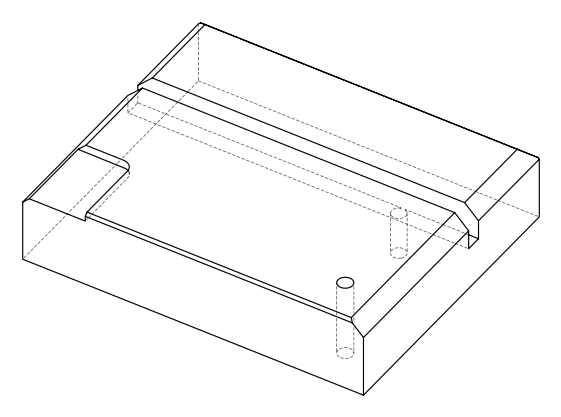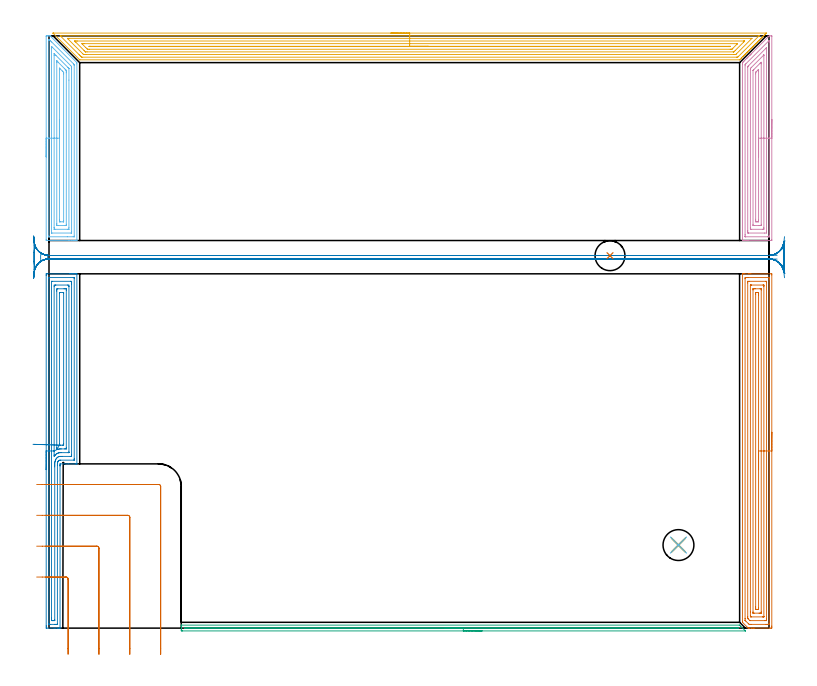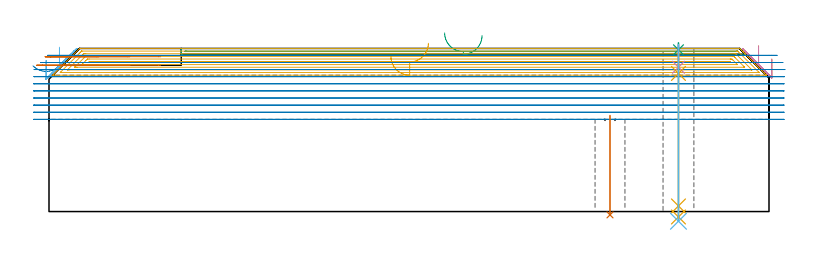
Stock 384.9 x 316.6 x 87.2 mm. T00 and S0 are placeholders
(PLAN: 13 operations, 7 tool changes, 69.6 min)
(1 AREA_MILL | FG_CHAMFER_SURFACE | UGT0205_001 | 9.34 min | 24247 mm3)
(2 AREA_MILL_1 | FG_CHAMFER_SURFACE_1 | UGT0205_001 | 7.31 min | 26465 mm3)
(3 AREA_MILL_2 | FG_CHAMFER_SURFACE_2 | UGT0205_001 | 4.94 min | 1452 mm3)
(4 AREA_MILL_3 | FG_CHAMFER_SURFACE_3 | UGT0205_001 | 5.22 min | 14303 mm3)
(5 AREA_MILL_4 | FG_CHAMFER_SURFACE_4 | UGT0205_001 | 17.8 min | 38220 mm3)
(6 AREA_MILL_5 | FG_CHAMFER_SURFACE_5 | UGT0205_001 | 5.28 min | 14436 mm3)
(7 MILL_CORNER_NOTCH_RECTANGULAR | CORNER_NOTCH_RECTANGULAR | UGT0201_105 | Follow Part, ap 5.5, ae 75% | 1.85 min | 46162 mm3)
(8 MILL_RECTANGULAR_SLOT | SLOT_RECTANGULAR | NXT0201_012 | Follow Part, ap 4, ae 75% | 16.76 min | 256055 mm3)
(9 SPOT_DRILL | STEP1HOLE | NXT0321_9005460120000 | 0.03 min | 31 mm3)
(10 DRILL_BLIND_HOLE_INTO_CENTER | STEP1HOLE | NXT0301_038 | 0.05 min | 293 mm3)
(11 GUN_DRILL_THROUGH_HOLE | STEP1HOLE | UGT0307_002 | 0.44 min | 2192 mm3)
(12 SPADE_DRILL_TO_ENLARGE_THROUGH_HOLE | STEP1HOLE | UGT0306_007 | 0.38 min | 16096 mm3)
(13 INDEXABLE_INSERT_DRILL_THROUGH_HOLE_FROM_SOLID | STEP1HOLE_1 | NXT0302_003 | 0.22 min | 9895 mm3)
(TOOL UGT0205_001 | Chamfer Mill 20 x 3 x 45 deg. | D20 FL50 Z2)
(TOOL UGT0201_105 | End Mill 22 mm | D22 FL25 Z2)
(TOOL NXT0201_012 | ENDMILL 16mm [2P460-1600-NA 1630] | D16 FL38 Z6)
(TOOL NXT0321_9005460120000 | NC Spot Drill, 142deg, 12mm, Carbide, Uncoated | D12 PA142 FL30 Z2)
(TOOL NXT0301_038 | Carbide Drill 6.7mm [860.1-0670-034A1-MM 2214] | D6.7 PA140 FL53 Z2)
(TOOL UGT0307_002 | Gun Drill 6 mm | D6 PA130 FL24 Z1)
(TOOL UGT0306_007 | Spade Drill 16.5mm | D16.5 PA132 FL10 Z2)
(TOOL NXT0302_003 | Index. Insert Drill 16mm [880-D1600L20-05] | D16 PA176 FL80 Z2)
(OP 1 AREA_MILL)
G17 G21 G94 G90
T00 M6
G54
G17 G0 G90 X386.4 Y104.7 S1061 M3
G43 Z97.2 H0
Z81.5
G94 G1 Y104.662 Z80.628 F250.
Y104.548 Z79.763
Y104.359 Z78.912
Y104.097 Z78.08
Y103.763 Z77.274
Y103.36 Z76.5
Y102.892 Z75.764
Y102.36 Z75.072
Y101.771 Z74.429
Y101.128 Z73.84
Y100.436 Z73.308
Y99.7 Z72.84
Y98.926 Z72.437
Y98.12 Z72.103
Y97.288 Z71.841
Y96.436 Z71.652
Y95.572 Z71.538
Y94.7 Z71.5
Y1.091
X386.399 Y0.599 Z71.501
X386.396 Y0.203 Z71.502
X386.392 Y0.01 Z71.505
X386.007 Y0.005 Z71.89
X385.418 Y0. Z72.479
X377.234 Z80.66
X376.657 Z81.24
X376.357 Z81.54
X375.779 Z82.117
X375.48 Z82.416
X374.602 Z83.297
X374.324 Z83.575
X373.794 Y0.01 Z84.104
X373.725 Y0.076 Z84.174
X373.647 Y0.153 Z84.251
X370.834 Y2.966 Z87.064
X370.704 Y3.105 Z87.189
X370.7 Y3.274 Z87.2
Y189.248
X370.702 Y189.39 Z87.188
X370.832 Y189.397 Z87.06
X370.969 Y189.4 Z86.93
X371.37 Z86.529
X371.97 Z85.924
X374.025 Z83.872
X374.602 Z83.292
X375.191 Z82.704
X386.007 Z71.89
X386.299 Y189.397 Z71.598
X386.392 Y189.39 Z71.505
X386.399 Y189.295 Z71.499
X386.4 Y188.801 Z71.5
Y94.7
X384.986 Z72.914
X384.985 Y2.53 Z72.915
X384.984 Y2.382 Z72.916
X384.979 Y2.019 Z72.921
X384.623 Y2.006 Z73.277
X384.252 Y2.002 Z73.648
X383.751 Y2. Z74.149
X383.375 Z74.525
X375.48 Y2.001 Z82.42
X374.976 Y2.002 Z82.924
X374.602 Y2.01 Z83.298
X374.24 Y2.022 Z83.66
X373.869 Y2.382 Z84.031
X372.469 Y3.781 Z85.431
X372.277 Y3.974 Z85.623
X372.182 Y4.073 Z85.718
X372.137 Y4.125 Z85.763
X372.121 Y4.147 Z85.779
X372.12 Y4.166 Z85.78
X372.115 Y4.912 Z85.785
X372.114 Y5.058 Z85.786
X372.115 Y186.87 Z85.785
X372.116 Y187.018 Z85.784
X372.121 Y187.381 Z85.779
X372.477 Y187.394 Z85.423
X372.848 Y187.398 Z85.052
X373.349 Y187.4 Z84.551
X373.725 Z84.175
X384.754 Z73.146
X384.919 Y187.397 Z72.981
X384.945 Y187.395 Z72.955
X384.97 Y187.391 Z72.93
X384.979 Y187.361 Z72.921
X384.983 Y187.166 Z72.917
X384.985 Y187.018 Z72.915
X384.986 Y186.272 Z72.914
Y94.7
X383.572 Z74.328
X383.571 Y4.859 Z74.329
X383.569 Y4.166 Z74.331
X383.567 Y4.067 Z74.333
X383.565 Y4.021 Z74.335
X383.558 Y4.009 Z74.342
X383.535 Y4.004 Z74.365
X383.375 Y4.002 Z74.525
X382.661 Y4. Z75.239
X374.765 Y4.001 Z83.135
X374.725 Y4.006 Z83.175
X374.707 Y4.01 Z83.193
X374.673 Y4.037 Z83.227
X374.602 Y4.1 Z83.298
X374.533 Y4.166 Z83.367
X373.725 Y4.975 Z84.175
X373.643 Y5.058 Z84.257
X373.558 Y5.153 Z84.342
X373.535 Y5.188 Z84.365
X373.533 Y5.209 Z84.367
X373.53 Y5.256 Z84.37
X373.529 Y5.95 Z84.371
X373.528 Y6.15 Z84.372
X373.529 Y184.541 Z84.371
X373.531 Y185.234 Z84.369
X373.533 Y185.333 Z84.367
X373.535 Y185.379 Z84.365
X373.542 Y185.391 Z84.358
X373.566 Y185.396 Z84.334
X373.725 Y185.398 Z84.175
X374.439 Y185.4 Z83.461
X383.212 Y185.399 Z74.688
X383.375 Y185.395 Z74.525
X383.538 Y185.39 Z74.362
X383.565 Y185.381 Z74.335
X383.568 Y185.353 Z74.332
X383.57 Y185.3 Z74.33
X383.571 Y185.234 Z74.329
X383.572 Y185.034 Z74.328
Y94.7
X382.157 Z75.743
Y6.297
X382.156 Y6.115 Z75.744
X382.153 Y6.049 Z75.747
X382.151 Y6.018 Z75.749
X382.137 Y6.01 Z75.763
X382.035 Y6.006 Z75.865
X381.621 Y6. Z76.279
X381.572 Z76.328
X375.43 Z82.47
X375.248 Y6.006 Z82.652
X375.159 Y6.01 Z82.741
X375.096 Y6.064 Z82.804
X375.001 Y6.159 Z82.899
X374.95 Y6.222 Z82.95
X374.947 Y6.31 Z82.953
X374.944 Y6.495 Z82.956
X374.943 Y8.626 Z82.957
Y183.103
X374.944 Y183.285 Z82.956
X374.947 Y183.351 Z82.953
X374.949 Y183.382 Z82.951
X374.963 Y183.39 Z82.937
X375.065 Y183.394 Z82.835
X375.48 Y183.4 Z82.42
X375.529 Z82.371
X381.67 Z76.23
X382.035 Y183.394 Z75.865
X382.125 Y183.39 Z75.775
X382.151 Y183.378 Z75.749
X382.153 Y183.35 Z75.747
X382.155 Y183.276 Z75.745
X382.157 Y182.904 Z75.743
Y182.558
Y94.7
X380.743 Z77.157
Y8.626
X380.741 Y8.18 Z77.159
X380.739 Y8.069 Z77.161
X380.737 Y8.022 Z77.163
X380.686 Y8.01 Z77.214
X380.478 Y8.004 Z77.422
X379.866 Y8.001 Z78.034
X379.604 Y8. Z78.296
X376.972 Y8.001 Z80.928
X376.498 Y8.007 Z81.402
X376.395 Y8.01 Z81.505
X376.364 Y8.021 Z81.536
X376.362 Y8.069 Z81.538
X376.359 Y8.18 Z81.541
X376.357 Y8.626 Z81.543
Y180.774
X376.359 Y181.22 Z81.541
X376.362 Y181.331 Z81.538
X376.364 Y181.378 Z81.536
X376.414 Y181.39 Z81.486
X376.622 Y181.396 Z81.278
X377.234 Y181.399 Z80.666
X377.496 Y181.4 Z80.404
X380.128 Y181.399 Z77.772
X380.602 Y181.393 Z77.298
X380.705 Y181.39 Z77.195
X380.737 Y181.379 Z77.163
X380.739 Y181.331 Z77.161
X380.741 Y181.22 Z77.159
X380.743 Y180.774 Z77.157
Y94.7
X379.329 Z78.571
Y10.956
X379.327 Y10.41 Z78.573
X379.324 Y10.069 Z78.576
X379.322 Y10.023 Z78.578
X379.29 Y10.01 Z78.61
X379.19 Y10.006 Z78.71
X378.989 Y10.003 Z78.911
X378.514 Y10. Z79.386
X378.111 Z79.789
X377.977 Y10.001 Z79.923
X377.869 Y10.003 Z80.031
X377.798 Y10.007 Z80.102
X377.782 Y10.01 Z80.118
X377.778 Y10.021 Z80.122
X377.776 Y10.064 Z80.124
X377.772 Y10.41 Z80.128
X377.771 Y10.756 Z80.129
Y11.302
Y178.444
X377.773 Y178.99 Z80.127
X377.776 Y179.331 Z80.124
X377.778 Y179.378 Z80.122
X377.81 Y179.39 Z80.09
X377.91 Y179.394 Z79.99
X378.111 Y179.397 Z79.789
X378.586 Y179.4 Z79.314
X378.989 Z78.911
X379.123 Y179.399 Z78.777
X379.231 Y179.397 Z78.669
X379.302 Y179.393 Z78.598
X379.318 Y179.39 Z78.582
X379.322 Y179.379 Z78.578
X379.324 Y179.336 Z78.576
X379.328 Y178.99 Z78.572
X379.329 Y178.644 Z78.571
Y178.098
Y94.7
Y93.828 Z78.609
Y92.964 Z78.723
Y92.112 Z78.912
Y91.28 Z79.174
Y90.474 Z79.508
Y89.7 Z79.911
Y88.964 Z80.38
Y88.272 Z80.911
Y87.629 Z81.5
Y87.04 Z82.143
Y86.508 Z82.835
Y86.04 Z83.571
Y85.637 Z84.345
Y85.303 Z85.151
Y85.041 Z85.983
Y84.852 Z86.835
Y84.738 Z87.7
Y84.7 Z88.571
G0 Z97.2
M5
M2
(OP 2 AREA_MILL_1)
G17 G21 G94 G90
T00 M6
G54
G17 G0 G90 X-1.5 Y84.7 S1061 M3
G43 Z97.2 H0
Z80.8
G94 G1 Y84.738 Z79.928 F250.
Y84.852 Z79.063
Y85.041 Z78.212
Y85.303 Z77.38
Y85.637 Z76.574
Y86.04 Z75.8
Y86.508 Z75.064
Y87.04 Z74.372
Y87.629 Z73.729
Y88.272 Z73.14
Y88.964 Z72.608
Y89.7 Z72.14
Y90.474 Z71.737
Y91.28 Z71.403
Y92.112 Z71.141
Y92.963 Z70.952
Y93.828 Z70.838
Y94.7 Z70.8
Y188.52
X-1.498 Y188.801 Z70.802
X-1.491 Y189.393 Z70.806
X-1.485 Y189.396 Z70.812
X-0.889 Y189.4 Z71.408
X11.012 Z83.306
X11.611 Z83.905
X12.198 Z84.495
X12.503 Z84.8
X13.091 Z85.387
X13.396 Z85.691
X14.007 Z86.306
X14.482 Z86.782
X14.846 Y189.393 Z87.138
X14.897 Y189.39 Z87.188
X14.9 Y189.247 Z87.2
Y88.01
X14.897 Y87.81 Z87.189
X14.824 Y87.804 Z87.116
X14.745 Y87.8 Z87.045
X14.71 Z87.01
X14.289 Z86.583
X10.297 Z82.595
X8.511 Z80.81
X5.901 Z78.199
Y87.74
X5.9 Y87.211 Z78.2
X5.905 Y87.118 Z78.194
X5.911 Y86.968 Z78.187
X5.91 Y86.785
X5.9 Y86.716 Z78.2
Y0.149
X5.905 Y0.01 Z78.195
X5.87 Y0.008 Z78.161
X5.531 Y0. Z77.831
X5.078 Z77.377
X4.468 Z76.763
X3.27 Z75.567
X2.682 Z74.976
X-1.126 Y0.001 Z71.17
X-1.485 Y0.003 Z70.812
X-1.491 Y0.007 Z70.805
X-1.497 Y0.598 Z70.803
X-1.5 Y1.209 Z70.8
Y94.7
X-0.086 Z72.214
X-0.085 Y187.107 Z72.215
X-0.084 Y187.196 Z72.216
X-0.079 Y187.373 Z72.221
X-0.075 Y187.392 Z72.225
X-0.067 Y187.394 Z72.233
X-0.044 Y187.398 Z72.256
X0.004 Y187.399 Z72.304
X13.014 Y187.4 Z85.314
X13.396 Y187.396 Z85.696
X13.45 Y187.394 Z85.75
X13.478 Y187.391 Z85.778
X13.481 Y187.285 Z85.781
X13.485 Y187.107 Z85.785
Y187.018
X13.486 Y186.928 Z85.786
X13.485 Y90.507 Z85.785
X13.484 Y90.329 Z85.784
X13.479 Y89.972 Z85.779
X13.473 Y89.809 Z85.773
X13.39 Y89.8 Z85.69
X6.254 Z78.554
X5.802 Y89.794 Z78.102
X5.463 Y89.692 Z77.763
X5.361 Y89.638 Z77.661
X5.205 Y89.53 Z77.505
X5.095 Y89.432 Z77.395
X4.97 Y89.293 Z77.27
X4.864 Y89.146 Z77.164
X4.728 Y88.902 Z77.028
X4.652 Y88.719 Z76.952
X4.561 Y88.41 Z76.861
X4.524 Y88.219 Z76.824
X4.497 Y88.01 Z76.797
X4.495 Y87.984 Z76.795
X4.485 Y87.11 Z76.785
Y2.382
Y2.365
X4.468 Y2.01 Z76.768
X3.955 Y2.002 Z76.255
X3.575 Y2.001 Z75.875
X3.065 Y2. Z75.365
X0.897 Z73.197
X0.386 Z72.686
X0.004 Y2.004 Z72.304
X-0.051 Y2.006 Z72.249
X-0.078 Y2.009 Z72.222
X-0.081 Y2.114 Z72.219
X-0.085 Y2.293 Z72.215
X-0.086 Y2.382 Z72.214
Y2.472
Y94.7
X1.328 Z73.628
X1.329 Y185.234 Z73.629
X1.33 Y185.349 Z73.63
X1.332 Y185.376 Z73.632
X1.334 Y185.384 Z73.634
X1.347 Y185.39 Z73.647
X1.456 Y185.395 Z73.756
X1.623 Y185.399 Z73.923
X11.445 Z83.745
X11.611 Y185.397 Z83.911
X11.777 Y185.391 Z84.077
X12.065 Y185.377 Z84.365
X12.067 Y185.234 Z84.367
X12.07 Y184.775 Z84.37
X12.071 Y184.342 Z84.371
Y183.881
Y92.47
X12.069 Y92.012 Z84.369
X12.066 Y91.857 Z84.366
X12.064 Y91.81 Z84.364
X12.029 Y91.807 Z84.329
X11.946 Y91.804 Z84.246
X11.611 Y91.801 Z83.911
X11.388 Y91.8 Z83.688
X7.146 Z79.446
X6.475 Y91.799 Z78.775
X6.254 Y91.798 Z78.554
X6.037 Y91.794 Z78.337
X5.702 Y91.78 Z78.002
X5.361 Y91.702 Z77.661
X5.263 Y91.675 Z77.563
X4.99 Y91.578 Z77.29
X4.664 Y91.382 Z76.964
X4.468 Y91.238 Z76.768
X4.187 Y90.967 Z76.487
X3.954 Y90.686 Z76.254
X3.799 Y90.462 Z76.099
X3.575 Y90.06 Z75.875
X3.492 Y89.877 Z75.792
X3.458 Y89.794 Z75.758
X3.34 Y89.465 Z75.64
X3.265 Y89.212 Z75.565
X3.19 Y88.902 Z75.49
X3.12 Y88.465 Z75.42
X3.085 Y88.01 Z75.385
X3.079 Y87.614 Z75.379
X3.074 Y87.118 Z75.374
X3.072 Y86.729 Z75.372
Y86.226
X3.071 Y4.67 Z75.371
X3.069 Y4.166 Z75.369
X3.067 Y4.069 Z75.367
X3.065 Y4.024 Z75.365
X3.058 Y4.01 Z75.358
X3.015 Y4.007 Z75.315
X2.847 Y4.001 Z75.147
X2.682 Y4. Z74.982
X1.955 Y4.001 Z74.255
X1.789 Y4.003 Z74.089
X1.623 Y4.009 Z73.923
X1.335 Y4.022 Z73.635
X1.333 Y4.166 Z73.633
X1.33 Y4.625 Z73.63
X1.329 Y5.058 Z73.629
X1.328 Y5.519 Z73.628
Y94.7
X2.743 Z75.043
Y182.558
X2.75 Y183.382 Z75.05
X3.575 Y183.399 Z75.875
X3.625 Y183.4 Z75.925
X9.875 Y183.399 Z82.175
X10.65 Y183.381 Z82.95
X10.657 Y182.619 Z82.957
Y182.558
Y94.254
X10.655 Y93.838 Z82.955
X10.653 Y93.814 Z82.953
X10.651 Y93.81 Z82.951
X10.632 Y93.807 Z82.932
X10.552 Y93.802 Z82.852
X10.431 Y93.8 Z82.731
X10.279 Z82.579
X6.709 Y93.799 Z79.009
X6.254 Y93.795 Z78.554
X5.828 Y93.787 Z78.128
X5.596 Y93.774 Z77.896
X5.361 Y93.728 Z77.661
X5.065 Y93.658 Z77.365
X4.806 Y93.573 Z77.106
X4.468 Y93.436 Z76.768
X4.417 Y93.413 Z76.717
X4.328 Y93.362 Z76.628
X3.878 Y93.059 Z76.178
X3.575 Y92.797 Z75.875
X3.408 Y92.637 Z75.708
X3.25 Y92.47 Z75.55
X3.155 Y92.356 Z75.455
X2.996 Y92.157 Z75.296
X2.75 Y91.834 Z75.05
X2.743 Y92.409 Z75.043
Y92.47
Y94.7
X4.163 Y95.414 Z76.463
X4.161 Y95.429 Z76.461
X4.159 Y95.455 Z76.459
X4.157 Y96.038 Z76.457
Y96.349
Y180.192
X4.158 Y180.774 Z76.458
X4.16 Y181.082 Z76.46
X4.164 Y181.385 Z76.464
X4.468 Y181.393 Z76.768
X4.736 Y181.398 Z77.036
X8.039 Y181.4 Z80.339
X8.306 Z80.606
X8.932 Y181.396 Z81.232
X9.206 Y181.392 Z81.506
X9.236 Y181.38 Z81.536
X9.238 Y181.36 Z81.538
X9.242 Y180.774 Z81.542
X9.243 Y180.463 Z81.543
Y96.619
X9.24 Y96.038 Z81.54
X9.238 Y95.883 Z81.538
X9.236 Y95.814 Z81.536
X9.164 Y95.806 Z81.464
X8.932 Y95.803 Z81.232
X8.277 Y95.8 Z80.577
X6.493 Y95.798 Z78.793
X6.254 Y95.794 Z78.554
X5.622 Y95.777 Z77.922
X5.361 Y95.747 Z77.661
X4.867 Y95.639 Z77.167
X4.468 Y95.515 Z76.768
X4.192 Y95.421 Z76.492
X4.163 Y95.414 Z76.463
X5.578 Y97.822 Z77.878
X5.573 Y98.502 Z77.873
X5.572 Y98.714 Z77.872
X5.571 Y178.99 Z77.871
X5.574 Y179.331 Z77.874
X5.575 Y179.372 Z77.875
X5.577 Y179.386 Z77.877
X5.598 Y179.39 Z77.898
X5.706 Y179.396 Z78.006
X5.844 Y179.399 Z78.144
X7.629 Z79.929
X7.782 Y179.396 Z80.082
X7.814 Y179.392 Z80.114
X7.822 Y179.389 Z80.122
X7.825 Y179.378 Z80.125
X7.827 Y179.344 Z80.127
X7.829 Y179.2 Z80.129
Y178.99
X7.828 Y98.714 Z80.128
X7.825 Y98.036 Z80.125
X7.822 Y97.822 Z80.122
X7.168 Y97.8 Z79.468
X7.146 Z79.446
X6.275 Z78.575
X6.254 Y97.801 Z78.554
X5.578 Y97.822 Z77.878
X4.935 Y97.842 Z77.289
X4.243 Y97.863 Z76.758
X3.508 Y97.886 Z76.289
X2.734 Y97.91 Z75.887
X1.928 Y97.935 Z75.553
X1.097 Y97.961 Z75.291
X0.245 Y97.988 Z75.102
X-0.619 Y98.015 Z74.989
X-1.49 Y98.042 Z74.951
X-2.361 Y98.069 Z74.989
X-3.226 Y98.096 Z75.103
X-4.077 Y98.122 Z75.292
X-4.909 Y98.148 Z75.555
X-5.714 Y98.173 Z75.889
X-6.487 Y98.197 Z76.292
X-7.223 Y98.22 Z76.761
X-7.914 Y98.242 Z77.292
X-8.557 Y98.262 Z77.882
G0 Z97.2
M5
M2
(OP 3 AREA_MILL_2)
G17 G21 G94 G90
T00 M6
G54
G17 G0 G90 X231.5 Y-1.5 S1061 M3
G43 Z97.2 H0
Z94.1
G94 G1 X231.462 Z93.228 F250.
X231.348 Z92.364
X231.159 Z91.512
X230.897 Z90.68
X230.563 Z89.874
X230.16 Z89.1
X229.692 Z88.364
X229.16 Z87.672
X228.571 Z87.029
X227.928 Z86.44
X227.236 Z85.908
X226.5 Z85.44
X225.726 Z85.037
X224.92 Z84.703
X224.088 Z84.441
X223.236 Z84.252
X222.372 Z84.138
X221.5 Z84.1
X71.326
X71.07 Y-1.498
X70.71 Y-1.493 Z84.101
X70.7 Y-1.251 Z84.344
Y-0.73 Z84.867
Y-0.384 Z85.212
Y0.137 Z85.733
Y0.484 Z86.078
Y1.177 Z86.776
Y1.401 Z87.
X70.701 Y1.501 Z87.092
X70.703 Y1.555 Z87.146
X70.71 Y1.597 Z87.188
X70.879 Y1.6 Z87.2
X368.993
X369.195 Y1.596 Z87.189
X369.274 Y1.527 Z87.124
X369.771 Y1.029 Z86.629
X372.196 Y-1.395 Z84.203
X372.282 Y-1.492 Z84.104
X372.248 Y-1.497 Z84.102
X372.169 Y-1.5 Z84.1
X221.5
Y-0.086 Z85.514
X73.113 Y-0.085 Z85.515
X72.805 Y-0.084 Z85.516
X72.741 Y-0.081 Z85.519
X72.715 Y-0.079 Z85.521
X72.71 Y-0.068 Z85.532
X72.708 Y0.01 Z85.61
X72.726 Y0.179 Z85.779
X72.906 Y0.182 Z85.782
X73.113 Y0.184 Z85.784
X73.421 Y0.185 Z85.785
X73.7 Y0.186 Z85.786
X367.512 Y0.185 Z85.785
X367.792 Y0.184 Z85.784
X368.099 Y0.18 Z85.78
X368.141 Y0.179 Z85.779
X368.194 Y0.145 Z85.745
X368.294 Y0.046 Z85.646
X368.388 Y-0.05 Z85.55
X368.41 Y-0.079 Z85.521
X368.378 Y-0.081 Z85.519
X368.099 Y-0.084 Z85.516
X367.791 Y-0.085 Z85.515
X367.485 Y-0.086 Z85.514
X221.5
X220.628 Z85.552
X219.764 Z85.666
X218.912 Z85.855
X218.08 Z86.117
X217.274 Z86.451
X216.5 Z86.854
X215.764 Z87.323
X215.072 Z87.854
X214.429 Z88.443
X213.84 Z89.086
X213.308 Z89.778
X212.84 Z90.514
X212.437 Z91.288
X212.103 Z92.094
X211.841 Z92.926
X211.652 Z93.778
X211.538 Z94.643
X211.5 Z95.514
G0 Z97.2
M5
M2
(OP 4 AREA_MILL_3)
G17 G21 G94 G90
T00 M6
G54
G17 G0 G90 X386.4 Y271.9 S1061 M3
G43 Z97.2 H0
Z81.5
G94 G1 Y271.862 Z80.628 F250.
Y271.748 Z79.763
Y271.559 Z78.912
Y271.297 Z78.08
Y270.963 Z77.274
Y270.56 Z76.5
Y270.092 Z75.764
Y269.56 Z75.072
Y268.971 Z74.429
Y268.328 Z73.84
Y267.636 Z73.308
Y266.9 Z72.84
Y266.126 Z72.437
Y265.32 Z72.103
Y264.488 Z71.841
Y263.636 Z71.652
Y262.772 Z71.538
Y261.9 Z71.5
Y207.824
X386.395 Y207.326 Z71.503
X386.392 Y207.21 Z71.506
X386.271 Y207.2 Z71.626
X373.725 Z84.169
X373.196 Z84.701
X372.848 Z85.048
X372.319 Z85.577
X371.97 Z85.924
X371.012 Z86.887
X370.855 Y207.201 Z87.037
X370.795 Y207.203 Z87.096
X370.703 Y207.21 Z87.188
X370.7 Y207.378 Z87.2
Y301.675
Y302.295 Z87.185
X370.863 Y302.464 Z87.035
X370.968 Y302.568 Z86.931
X371.093 Y302.695 Z86.803
X371.442 Y303.042 Z86.458
X371.633 Y303.233 Z86.267
X371.861 Y303.462 Z86.037
X371.97 Y303.572 Z85.926
X372.409 Y304.009 Z85.49
X372.848 Y304.45 Z85.048
X373.054 Y304.654 Z84.846
X373.104 Y304.704 Z84.796
X373.725 Y305.327 Z84.171
X373.935 Y305.535 Z83.965
X374.602 Y306.204 Z83.294
X374.659 Y306.26 Z83.24
X374.841 Y306.442 Z83.058
X374.895 Y306.496 Z83.002
X374.946 Y306.547 Z82.953
X375.139 Y306.739 Z82.76
X375.187 Y306.789 Z82.71
X375.234 Y306.834 Z82.665
X375.437 Y307.037 Z82.462
X376.095 Y307.695 Z81.804
X384.252 Y315.854 Z73.645
X384.741 Y316.341 Z73.159
X384.975 Y316.571 Z72.924
X385.009 Y316.598 Z72.889
X385.214 Y316.6 Z72.685
X386.007 Z71.887
X386.181 Z71.714
X386.354 Y316.599 Z71.542
X386.391 Y316.597 Z71.505
X386.397 Y316.422 Z71.503
X386.4 Y316.222 Z71.5
Y261.9
X384.986 Z72.914
Y209.759
X384.985 Y209.612 Z72.915
X384.98 Y209.239 Z72.92
X384.979 Y209.221 Z72.921
X384.969 Y209.21 Z72.931
X384.899 Y209.206 Z73.001
X384.792 Y209.202 Z73.108
X384.657 Y209.2 Z73.243
X384.252 Z73.648
X372.374 Z85.526
X372.185 Y209.203 Z85.715
X372.152 Y209.205 Z85.748
X372.121 Y209.21 Z85.779
X372.12 Y209.254 Z85.78
X372.116 Y209.464 Z85.784
X372.115 Y209.612 Z85.785
X372.114 Y210.359 Z85.786
X372.115 Y300.634 Z85.785
X372.121 Y301.243 Z85.779
X372.162 Y301.301 Z85.738
X372.249 Y301.391 Z85.651
X372.525 Y301.675 Z85.375
X384.752 Y313.902 Z73.148
X384.885 Y314.034 Z73.015
X384.941 Y314.086 Z72.959
X384.974 Y314.113 Z72.926
X384.979 Y314.115 Z72.921
X384.98 Y314.092 Z72.92
X384.983 Y313.928 Z72.917
X384.986 Y313.441 Z72.914
Y313.294
Y261.9
X383.572 Z74.328
X383.571 Y212.094 Z74.329
X383.566 Y211.4 Z74.334
X383.564 Y211.207 Z74.336
X382.498 Y211.2 Z75.402
X373.92 Y211.201 Z83.98
X373.725 Y211.205 Z84.175
X373.536 Y211.21 Z84.364
X373.532 Y211.4 Z84.368
X373.53 Y211.599 Z84.37
X373.529 Y212.294 Z84.371
Y212.494 Z84.372
Y299.887 Z84.371
Y300.086
X373.532 Y300.153 Z84.368
X373.535 Y300.204 Z84.365
X373.553 Y300.242 Z84.347
X373.725 Y300.422 Z84.175
X373.901 Y300.601 Z83.999
X374.08 Y300.781 Z83.82
X383.198 Y309.899 Z74.702
X383.375 Y310.074 Z74.525
X383.551 Y310.243 Z74.349
X383.565 Y310.253 Z74.335
X383.567 Y310.23 Z74.333
X383.57 Y310.159 Z74.33
X383.571 Y310.053 Z74.329
X383.572 Y309.919 Z74.328
Y261.9
X382.157 Z75.743
Y214.081
X382.156 Y213.536 Z75.744
X382.153 Y213.352 Z75.747
X382.151 Y213.216 Z75.749
X382.053 Y213.21 Z75.847
X381.608 Y213.2 Z76.292
X375.467 Z82.433
X375.049 Y213.208 Z82.851
X374.95 Y213.21 Z82.95
X374.947 Y213.276 Z82.953
X374.945 Y213.345 Z82.955
X374.943 Y213.734 Z82.957
Y214.081
X374.944 Y298.645 Z82.956
X374.946 Y298.993 Z82.954
X374.949 Y299.129 Z82.951
X374.952 Y299.192 Z82.948
X374.994 Y299.236 Z82.906
X375.116 Y299.363 Z82.784
X375.48 Y299.731 Z82.42
X375.557 Y299.808 Z82.343
X381.984 Y306.235 Z75.916
X382.037 Y306.286 Z75.863
X382.127 Y306.37 Z75.773
X382.149 Y306.388 Z75.751
X382.151 Y306.379 Z75.749
X382.155 Y306.33 Z75.745
X382.157 Y306.26 Z75.743
Y261.9
X380.743 Z77.157
Y215.869
X380.738 Y215.422 Z77.162
X380.734 Y215.21 Z77.166
X380.519 Y215.203 Z77.381
X379.866 Y215.2 Z78.034
X379.645 Z78.255
X377.234 Z80.666
X377.013 Y215.201 Z80.887
X376.489 Y215.207 Z81.411
X376.365 Y215.21 Z81.535
X376.362 Y215.422 Z81.538
X376.357 Y215.869 Z81.543
Y298.099
X376.364 Y298.15 Z81.536
X376.407 Y298.199 Z81.493
X376.489 Y298.287 Z81.411
X376.614 Y298.415 Z81.286
X376.77 Y298.572 Z81.13
X380.164 Y301.965 Z77.736
X380.313 Y302.113 Z77.587
X380.726 Y302.515 Z77.174
X380.743 Y301.675 Z77.157
Y261.9
X379.329 Z78.571
Y218.204
X379.326 Y217.656 Z78.574
X379.322 Y217.317 Z78.578
X379.318 Y217.21 Z78.582
X379.213 Y217.207 Z78.687
X378.989 Y217.203 Z78.911
X378.559 Y217.2 Z79.341
X378.111 Y217.202 Z79.789
X377.962 Y217.205 Z79.938
X377.843 Y217.21 Z80.057
X377.778 Y217.22 Z80.122
X377.776 Y217.31 Z80.124
X377.773 Y217.656 Z80.127
X377.772 Y218.003 Z80.128
X377.771 Y218.55 Z80.129
Y296.312
X377.772 Y296.657 Z80.128
X377.775 Y296.932 Z80.125
X377.778 Y297.067 Z80.122
X377.789 Y297.13 Z80.111
X377.857 Y297.206 Z80.043
X377.984 Y297.335 Z79.916
X378.111 Y297.464 Z79.789
X378.989 Y298.34 Z78.911
X379.316 Y298.659 Z78.584
X379.324 Y298.664 Z78.576
X379.326 Y298.659 Z78.574
X379.328 Y298.648 Z78.572
X379.329 Y298.099 Z78.571
Y297.753
Y261.9
Y261.028 Z78.609
Y260.164 Z78.723
Y259.312 Z78.912
Y258.48 Z79.174
Y257.674 Z79.508
Y256.9 Z79.911
Y256.164 Z80.38
Y255.472 Z80.911
Y254.829 Z81.5
Y254.24 Z82.143
Y253.708 Z82.835
Y253.24 Z83.571
Y252.837 Z84.345
Y252.503 Z85.151
Y252.241 Z85.983
Y252.052 Z86.835
Y251.938 Z87.699
Y251.9 Z88.571
G0 Z97.2
M5
M2
(OP 5 AREA_MILL_4)
G17 G21 G94 G90
T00 M6
G54
G17 G0 G90 X182.8 Y318.1 S1061 M3
G43 Z97.2 H0
Z82.9
G94 G1 X182.838 Z82.029 F250.
X182.952 Z81.164
X183.141 Z80.312
X183.403 Z79.48
X183.737 Z78.674
X184.14 Z77.9
X184.608 Z77.164
X185.14 Z76.472
X185.729 Z75.829
X186.372 Z75.24
X187.064 Z74.709
X187.8 Z74.24
X188.574 Z73.837
X189.38 Z73.503
X190.212 Z73.241
X191.063 Z73.052
X191.928 Z72.938
X192.8 Z72.9
X383.236
X383.489 Y318.097 Z72.902
Y318.089 Z72.91
X383.274 Y317.874 Z73.126
X383.192 Y317.791 Z73.208
X382.993 Y317.591 Z73.405
X382.409 Y317.009 Z73.991
X382.299 Y316.899 Z74.1
X382.108 Y316.706 Z74.29
X381.544 Y316.143 Z74.856
X381.407 Y316.006 Z74.992
X381.222 Y315.82 Z75.176
X380.678 Y315.278 Z75.722
X380.337 Y314.935 Z76.061
X379.813 Y314.413 Z76.587
X379.451 Y314.049 Z76.947
X378.947 Y313.547 Z77.453
X378.566 Y313.164 Z77.833
X378.082 Y312.682 Z78.318
X377.68 Y312.278 Z78.718
X377.216 Y311.816 Z79.184
X376.794 Y311.393 Z79.604
X376.647 Y311.247 Z79.752
X376.351 Y310.951 Z80.049
X375.909 Y310.507 Z80.489
X375.442 Y310.042 Z80.958
X375.023 Y309.622 Z81.375
X374.535 Y309.135 Z81.865
X374.138 Y308.736 Z82.261
X373.628 Y308.228 Z82.771
X373.252 Y307.851 Z83.147
X373.077 Y307.677 Z83.322
X372.89 Y307.49 Z83.51
X372.366 Y306.965 Z84.032
X372.185 Y306.785 Z84.215
X372.025 Y306.625 Z84.375
X371.923 Y306.522 Z84.475
X371.887 Y306.487 Z84.512
X371.481 Y306.08 Z84.918
X371.292 Y305.892 Z85.108
X371.159 Y305.759 Z85.241
X371.038 Y305.637 Z85.36
X370.995 Y305.594 Z85.404
X370.294 Y304.894 Z86.106
X370.153 Y304.751 Z86.246
X370.102 Y304.701 Z86.297
X369.451 Y304.05 Z86.949
X369.22 Y303.823 Z87.171
X369.195 Y303.804 Z87.189
X369.062 Y303.8 Z87.2
X16.539
X16.405 Y303.804 Z87.189
X16.38 Y303.823 Z87.171
X16.237 Y303.962 Z87.036
X16.149 Y304.05 Z86.949
X2.259 Y317.94 Z73.058
X2.17 Y318.034 Z72.964
X2.117 Y318.091 Z72.906
X2.227 Y318.098 Z72.901
X2.259 Y318.1 Z72.9
X192.8
Y316.686 Z74.314
X379.345
X379.519 Y316.682 Z74.318
X379.604 Y316.679 Z74.321
X379.616 Y316.676 Z74.324
X379.61 Y316.667 Z74.333
X379.581 Y316.633 Z74.367
X379.491 Y316.541 Z74.459
X379.411 Y316.461 Z74.539
X368.615 Y305.666 Z85.334
X368.375 Y305.432 Z85.568
X368.153 Y305.221 Z85.779
X367.722 Y305.215 Z85.785
X367.702 Y305.214 Z85.786
X17.639
X17.53 Y305.216 Z85.784
X17.476 Y305.218 Z85.782
X17.453 Y305.221 Z85.779
X17.414 Y305.248 Z85.752
X16.985 Y305.667 Z85.333
X16.57 Y306.08 Z84.92
X16.093 Y306.557 Z84.443
X6.275 Y316.375 Z74.625
X6.086 Y316.57 Z74.43
X6.027 Y316.635 Z74.365
X5.995 Y316.679 Z74.321
X6.296 Y316.686 Z74.314
X192.8
Y315.272 Z75.728
X375.416 Y315.271 Z75.729
X375.54 Y315.269 Z75.731
X375.755 Y315.264 Z75.736
Y315.26 Z75.74
Y315.255 Z75.745
X367.465 Y306.965 Z84.035
X367.144 Y306.654 Z84.346
X367.122 Y306.635 Z84.365
X367.084 Y306.633 Z84.367
X367. Y306.63 Z84.37
X366.83 Y306.629 Z84.371
X366.277 Y306.628 Z84.372
X19.662 Y306.629 Z84.371
X19.106 Y306.631 Z84.369
X18.77 Y306.635 Z84.365
X18.456 Y306.655 Z84.345
X18.138 Y306.965 Z84.035
X17.877 Y307.222 Z83.778
X10.165 Y314.935 Z76.065
X9.845 Y315.257 Z75.743
X9.844 Y315.267 Z75.733
X9.845 Y315.268 Z75.732
X10.399 Y315.271 Z75.729
X10.738
X192.8 Y315.272 Z75.728
Y313.857 Z77.143
X371.292 Y313.856 Z77.144
X371.488 Y313.855 Z77.145
X371.801 Y313.85 Z77.15
X371.884 Y313.843 Z77.157
X371.83 Y313.785 Z77.215
X371.76 Y313.711 Z77.289
X371.698 Y313.647 Z77.353
X371.372 Y313.321 Z77.679
X366.809 Y308.757 Z82.243
X366.363 Y308.314 Z82.686
X366.218 Y308.173 Z82.827
X366.102 Y308.063 Z82.937
X366.066 Y308.05 Z82.95
X366.024 Y308.047 Z82.953
X365.938 Y308.044 Z82.956
X365.744 Y308.043 Z82.957
X20.361
X19.662 Y308.047 Z82.953
X19.564 Y308.05 Z82.95
X19.507 Y308.053 Z82.947
X19.455 Y308.103 Z82.897
X19.239 Y308.314 Z82.686
X18.812 Y308.736 Z82.264
X18.77 Y308.779 Z82.221
X14.308 Y313.241 Z77.759
X13.956 Y313.596 Z77.404
X13.785 Y313.772 Z77.228
X13.711 Y313.849 Z77.151
X13.758 Y313.851 Z77.149
X14.308 Y313.856 Z77.144
X14.501 Y313.857 Z77.143
X15.2
X192.8
Y312.443 Z78.557
X367.722
X367.889 Y312.441 Z78.559
X367.998 Y312.438 Z78.562
X368.023 Y312.437 Z78.563
X368.002 Y312.411 Z78.589
X367.955 Y312.358 Z78.642
X367.879 Y312.278 Z78.722
X365.579 Y309.978 Z81.022
X365.218 Y309.622 Z81.378
X365.129 Y309.538 Z81.462
X365.045 Y309.464 Z81.536
X364.318 Y309.458 Z81.542
X364.153 Y309.457 Z81.543
X21.447
X20.716 Y309.461 Z81.539
X20.555 Y309.464 Z81.536
X20.389 Y309.622 Z81.378
X19.662 Y310.336 Z80.664
X17.877 Y312.122 Z78.878
X17.725 Y312.278 Z78.722
X17.582 Y312.428 Z78.572
X17.718 Y312.436 Z78.564
X17.877 Y312.439 Z78.561
X18.604 Y312.443 Z78.557
X18.77
X192.8
Y311.029 Z79.971
X363.26
X363.628 Y311.028 Z79.972
X364.118 Y311.023 Z79.977
X364.153 Y311.022 Z79.978
Y311.01 Z79.99
Y311.003 Z79.997
X364.056 Y310.912 Z80.088
X364.021 Y310.88 Z80.12
X363.981 Y310.878 Z80.122
X363.784 Y310.873 Z80.127
X363.627 Y310.872 Z80.128
X363.26 Y310.871 Z80.129
X21.973
X21.7 Y310.873 Z80.127
X21.637 Y310.875 Z80.125
X21.609 Y310.878 Z80.122
X21.559 Y310.9 Z80.1
X21.447 Y311.005 Z79.995
X21.439 Y311.02 Z79.98
X21.447 Y311.022 Z79.978
X21.815 Y311.028 Z79.972
X21.973
X22.34 Y311.029 Z79.971
X192.8
X193.672 Z80.009
X194.536 Z80.123
X195.388 Z80.312
X196.22 Z80.574
X197.026 Z80.908
X197.8 Z81.311
X198.536 Z81.78
X199.228 Z82.311
X199.871 Z82.9
X200.46 Z83.543
X200.991 Z84.235
X201.46 Z84.971
X201.863 Z85.745
X202.197 Z86.551
X202.459 Z87.383
X202.648 Z88.235
X202.762 Z89.1
X202.8 Z89.971
G0 Z97.2
M5
M2
(OP 6 AREA_MILL_5)
G17 G21 G94 G90
T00 M6
G54
G17 G0 G90 X-1.5 Y251.9 S1061 M3
G43 Z97.2 H0
Z80.8
G94 G1 Y251.938 Z79.928 F250.
Y252.052 Z79.063
Y252.241 Z78.212
Y252.503 Z77.38
Y252.837 Z76.574
Y253.24 Z75.8
Y253.709 Z75.064
Y254.24 Z74.372
Y254.829 Z73.729
Y255.472 Z73.14
Y256.164 Z72.608
Y256.9 Z72.14
Y257.674 Z71.737
Y258.48 Z71.403
Y259.312 Z71.141
Y260.164 Z70.952
Y261.029 Z70.838
Y261.9 Z70.8
Y316.281
X-1.498 Y316.422 Z70.802
X-1.491 Y316.598 Z70.805
X-1.244 Y316.6 Z71.053
X-0.889 Z71.406
X-0.18 Z72.12
X0.496 Z72.795
X0.543 Z72.841
X0.599 Y316.59 Z72.896
X0.66 Y316.541 Z72.958
X14.759 Y302.442 Z87.056
X14.9 Y302.295 Z87.185
Y301.675 Z87.2
Y207.378
X14.897 Y207.209 Z87.188
X14.868 Y207.203 Z87.159
X14.835 Y207.201 Z87.126
X14.415 Y207.2 Z86.714
X14.106 Z86.405
X13.396 Z85.691
X12.149 Z84.446
X10.718 Z83.013
X-1.158 Z71.139
X-1.492 Y207.21 Z70.806
X-1.499 Y207.542 Z70.799
X-1.5 Y207.555
Y261.9 Z70.8
X-0.086 Z72.214
Y314.277
X-0.085 Y314.367 Z72.215
X-0.081 Y314.546 Z72.219
X-0.079 Y314.59 Z72.221
X-0.072 Y314.593 Z72.228
X-0.048 Y314.596 Z72.252
X0.004 Z72.304
X0.139 Y314.59 Z72.439
X0.279 Y314.459 Z72.579
X0.56 Y314.188 Z72.86
X0.897 Y313.853 Z73.197
X1.456 Y313.294 Z73.756
X13.075 Y301.675 Z85.375
X13.396 Y301.35 Z85.696
X13.464 Y301.277 Z85.764
X13.479 Y301.26 Z85.779
X13.482 Y301.169 Z85.782
X13.484 Y301.049 Z85.784
X13.485 Y300.87 Z85.785
X13.486 Y300.781 Z85.786
Y209.523
X13.485 Y209.433 Z85.785
X13.481 Y209.255 Z85.781
X13.479 Y209.21 Z85.779
X13.472 Y209.208 Z85.772
X13.448 Y209.204 Z85.748
X13.396 Y209.202 Z85.696
X12.915 Y209.2 Z85.215
X9.79 Z82.09
X0.004 Y209.201 Z72.304
X-0.055 Y209.202 Z72.245
X-0.071 Y209.205 Z72.229
X-0.076 Y209.208 Z72.224
X-0.079 Y209.225 Z72.221
X-0.083 Y209.343 Z72.217
X-0.085 Y209.523 Z72.215
X-0.086 Y209.612 Z72.214
Y261.9
X1.328 Z73.628
X1.329 Y310.18 Z73.629
Y310.613
X1.332 Y310.875 Z73.632
X1.334 Y310.922 Z73.634
X1.337 Y310.952 Z73.637
X1.4 Y310.892 Z73.7
X1.687 Y310.613 Z73.987
X11.611 Y300.689 Z83.911
X12.008 Y300.282 Z84.308
X12.056 Y300.233 Z84.356
X12.064 Y300.163 Z84.364
X12.068 Y300.041 Z84.368
X12.07 Y299.887 Z84.37
X12.071 Y299.426 Z84.371
Y298.993
Y211.832
X12.07 Y211.4 Z84.37
X12.068 Y211.285 Z84.368
X12.065 Y211.229 Z84.365
X12.061 Y211.21 Z84.361
X12.009 Y211.207 Z84.309
X11.809 Y211.201 Z84.109
X1.59 Z73.89
X1.457 Y211.204 Z73.757
X1.351 Y211.21 Z73.651
X1.334 Y211.214 Z73.634
X1.332 Y211.221 Z73.632
X1.33 Y211.246 Z73.63
X1.329 Y211.4 Z73.629
X1.328 Y261.9 Z73.628
X2.743 Z75.043
Y306.144
X2.748 Y306.972 Z75.048
X2.75 Y307.037 Z75.05
X2.775 Y307.065 Z75.075
X2.809 Y307.037 Z75.109
X3.575 Y306.276 Z75.875
X3.708 Y306.144 Z76.008
X10.104 Y299.746 Z82.404
X10.383 Y299.463 Z82.683
X10.568 Y299.271 Z82.868
X10.651 Y299.179 Z82.951
X10.652 Y299.157 Z82.952
X10.656 Y299.055 Z82.956
X10.657 Y292.965 Z82.957
Y214.081
X10.651 Y213.254 Z82.951
X10.644 Y213.21 Z82.944
X10.595 Y213.207 Z82.895
X10.485 Y213.203 Z82.785
X10.265 Y213.201 Z82.565
X9.825 Y213.2 Z82.125
X3.129 Y213.201 Z75.429
X2.913 Y213.203 Z75.213
X2.805 Y213.207 Z75.105
X2.756 Y213.21 Z75.056
X2.75 Y213.243 Z75.05
X2.743 Y214.02 Z75.043
Y214.081
Y261.9
X4.157 Z76.457
Y302.568
X4.158 Y302.878 Z76.458
X4.162 Y303.19 Z76.462
X4.163 Y303.219 Z76.463
X4.181 Y303.209 Z76.481
X4.247 Y303.149 Z76.547
X4.345 Y303.054 Z76.645
X4.468 Y302.934 Z76.768
X4.834 Y302.568 Z77.134
X8.409 Y298.993 Z80.709
X8.932 Y298.467 Z81.232
X9.115 Y298.28 Z81.415
X9.205 Y298.185 Z81.505
X9.236 Y298.139 Z81.536
X9.237 Y298.099 Z81.537
X9.241 Y297.79 Z81.541
X9.243 Y297.206 Z81.543
Y296.894
Y215.869
X9.242 Y215.559 Z81.542
X9.237 Y215.247 Z81.537
X9.236 Y215.213 Z81.536
X9.223 Y215.209 Z81.523
X9.182 Y215.205 Z81.482
X9.099 Y215.202 Z81.399
X8.932 Y215.2 Z81.232
X8.707 Z81.007
X5.136 Z77.436
X4.468 Y215.202 Z76.768
X4.239 Y215.204 Z76.539
X4.175 Y215.21 Z76.475
X4.164 Y215.229 Z76.464
X4.161 Y215.282 Z76.461
X4.158 Y215.869 Z76.458
X4.157 Y216.18 Z76.457
Y261.9
X5.571 Z77.871
X5.572 Y298.993 Z77.872
X5.573 Y299.208 Z77.873
X5.576 Y299.314 Z77.876
X5.577 Y299.354 Z77.877
X5.601 Y299.339 Z77.901
X5.957 Y298.993 Z78.257
X7.146 Y297.805 Z79.446
X7.739 Y297.206 Z80.039
X7.822 Y297.115 Z80.122
X7.824 Y297.034 Z80.124
X7.827 Y296.864 Z80.127
X7.829 Y296.523 Z80.129
Y296.312
X7.828 Y217.656 Z80.128
X7.826 Y217.315 Z80.126
X7.824 Y217.231 Z80.124
X7.823 Y217.216 Z80.123
X7.808 Y217.21 Z80.108
X7.754 Y217.206 Z80.054
X7.601 Y217.201 Z79.901
X6.254 Y217.2 Z78.554
X5.815 Y217.202 Z78.115
X5.621 Y217.208 Z77.921
X5.579 Y217.21 Z77.879
X5.577 Y217.282 Z77.877
X5.573 Y217.444 Z77.873
X5.572 Y217.656 Z77.872
X5.571 Y218.34 Z77.871
Y261.9
Y262.772 Z77.909
Y263.637 Z78.023
Y264.488 Z78.212
Y265.32 Z78.474
Y266.126 Z78.808
Y266.9 Z79.211
Y267.636 Z79.68
Y268.328 Z80.211
Y268.971 Z80.8
Y269.561 Z81.443
Y270.092 Z82.135
Y270.56 Z82.871
Y270.963 Z83.645
Y271.297 Z84.451
Y271.559 Z85.283
Y271.748 Z86.135
Y271.862 Z86.999
Y271.9 Z87.871
G0 Z97.2
M5
M2
(OP 7 MILL_CORNER_NOTCH_RECTANGULAR)
G17 G21 G94 G90
T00 M6
G54
G17 G0 G90 X10.2 Y-13.859 S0 M3
G43 Z97.31 H0
Z82.755
G94 G1 Y-10.859 F250.
Y26.206 F500.
G3 X9.106 Y27.3 R1.1
G1 X0.955
X-2.045 F250.
G0 Z97.31
X26.7 Y-14.
Z82.755
G1 Y-11.
Y42.705 F500.
G3 X25.605 Y43.8 R1.1
G1 X0.955
X-2.045 F250.
G0 Z97.31
X43.2 Y-14.
Z82.755
G1 Y-11.
Y59.205 F500.
G3 X42.105 Y60.3 R1.1
G1 X0.955
X-2.045 F250.
G0 Z97.31
X59.7 Y-14.
Z82.755
G1 Y-11.
Y75.705 F500.
G3 X58.605 Y76.8 R1.1
G1 X0.955
X-2.045 F250.
G0 Z97.31
X10.2 Y-14.
Z78.2
G1 Y-11.
Y26.206 F500.
G3 X9.106 Y27.3 R1.1
G1 X-3.599
X-6.599 F250.
G0 Z97.31
X26.7 Y-14.
Z78.2
G1 Y-11.
Y42.705 F500.
G3 X25.605 Y43.8 R1.1
G1 X-3.599
X-6.599 F250.
G0 Z97.31
X43.2 Y-14.
Z78.2
G1 Y-11.
Y59.205 F500.
G3 X42.105 Y60.3 R1.1
G1 X-3.599
X-6.599 F250.
G0 Z97.31
X59.7 Y-14.
Z78.2
G1 Y-11.
Y75.705 F500.
G3 X58.605 Y76.8 R1.1
G1 X-3.599
X-6.599 F250.
G0 Z97.31
M5
M2
(OP 8 MILL_RECTANGULAR_SLOT)
G17 G21 G94 G90
T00 M6
G54
G17 G0 G90 X389.25 Y199.315 S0 M3
G43 Z97.31 H1
Z83.509
G94 G1 X386.25 F250.
G2 X384.9 Y199.2 R8. F500.
G1 X0.
G2 X-0.655 Y199.227 R8.
G3 X-0.654 Y197.373 R8.
G2 X0. Y197.4 R8.
G1 X384.9
G2 X386.25 Y197.285 R8.
G1 X389.25 F250.
G0 Z97.31
X392.352 Y203.02
Z79.708
G1 X390.059 Y201.085
G2 X384.9 Y199.2 R8. F500.
G1 X0.
G2 X-4.225 Y200.407 R8.
G3 X-4.226 Y196.193 R8.
G2 X0. Y197.4 R8.
G1 X384.9
G2 X390.059 Y195.515 R8.
G1 X392.352 Y193.58 F250.
G0 Z97.31
X393.443 Y207.092
Z75.907
G1 X392.355 Y204.297
G2 X384.9 Y199.2 R8. F500.
G1 X0.
G2 X-7.325 Y203.984 R8.
G3 X-8. Y200.767 R8.
G1 Y195.855
G3 X-7.32 Y192.628 R8.
G2 X0. Y197.4 R8.
G1 X384.9
G2 X392.356 Y192.3 R8.
G1 X393.443 Y189.505 F250.
G0 X393.191 Y209.265 Z72.106
G1 X392.847 Y206.284
G2 X384.9 Y199.2 R8. F500.
G1 X0.
G2 X-7.893 Y205.893 R8.
G1 X-7.922 Y205.897
G3 X-8. Y204.785 R8.
G1 Y191.816
G3 X-7.922 Y190.703 R8.
G1 X-7.892 Y190.707
G2 X0. Y197.4 R8.
G1 X384.9
G2 X392.849 Y190.304 R8.
G1 X393.188 Y187.323 F250.
G0 Z97.31
X-8.23 Y187.103
Z68.305
G1 X-7.97 Y190.092
G2 X0. Y197.4 R8. F500.
G1 X384.9
G2 X392.87 Y190.092 R8.
G1 X392.9
Y206.508
X392.87
G2 X384.9 Y199.2 R8.
G1 X0.
G2 X-7.97 Y206.508 R8.
G1 X-8.23 Y209.497 F250.
G0 Y187.103 Z64.504
G1 X-7.97 Y190.092
G2 X0. Y197.4 R8. F500.
G1 X384.9
G2 X392.87 Y190.092 R8.
G1 X392.9
Y206.508
X392.87
G2 X384.9 Y199.2 R8.
G1 X0.
G2 X-7.97 Y206.508 R8.
G1 X-8.23 Y209.497 F250.
G0 Y187.103 Z60.703
G1 X-7.97 Y190.092
G2 X0. Y197.4 R8. F500.
G1 X384.9
G2 X392.87 Y190.092 R8.
G1 X392.9
Y206.508
X392.87
G2 X384.9 Y199.2 R8.
G1 X0.
G2 X-7.97 Y206.508 R8.
G1 X-8.23 Y209.497 F250.
G0 Y187.103 Z56.902
G1 X-7.97 Y190.092
G2 X0. Y197.4 R8. F500.
G1 X384.9
G2 X392.87 Y190.092 R8.
G1 X392.9
Y206.508
X392.87
G2 X384.9 Y199.2 R8.
G1 X0.
G2 X-7.97 Y206.508 R8.
G1 X-8.23 Y209.497 F250.
G0 Y187.103 Z53.101
G1 X-7.97 Y190.092
G2 X0. Y197.4 R8. F500.
G1 X384.9
G2 X392.87 Y190.092 R8.
G1 X392.9
Y206.508
X392.87
G2 X384.9 Y199.2 R8.
G1 X0.
G2 X-7.97 Y206.508 R8.
G1 X-8.23 Y209.497 F250.
G0 Y187.103 Z49.3
G1 X-7.97 Y190.092
G2 X0. Y197.4 R8. F500.
G1 X384.9
G2 X392.87 Y190.092 R8.
G1 X392.9
Y206.508
X392.87
G2 X384.9 Y199.2 R8.
G1 X0.
G2 X-7.97 Y206.508 R8.
G1 X-8.23 Y209.497 F250.
G0 Z97.31
M5
M2
(OP 9 SPOT_DRILL)
G17 G21 G94 G90
T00 M6
G54
G17 G0 G90 X336.5 Y44.4 S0 M3
G43 Z97.2 H0
G94 G81 G98 Z86.481 F250. R90.2
G80
M5
M2
(OP 10 DRILL_BLIND_HOLE_INTO_CENTER)
G17 G21 G94 G90
T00 M6
G54
G17 G0 G90 X336.5 Y44.4 S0 M3
G43 Z97.2 H1
G94 G81 G98 Z77.15 F250. R89.2
G80
M5
M2
(OP 11 GUN_DRILL_THROUGH_HOLE)
G17 G21 G94 G90
T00 M6
G54
G17 G0 G90 X336.5 Y44.4 M8
G43 Z97.2 H0
Z87.009
S716 M3
G94 G1 Z73.843 F125. M26
G4 X.084
Z3. F250.
G4 X.084
Z-2.899 F125.
G4 X.084
M5
M9
G0 Z87.009
Z97.2
M2
(OP 12 SPADE_DRILL_TO_ENLARGE_THROUGH_HOLE)
G17 G21 G94 G90
T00 M6
G54
G17 G0 G90 X336.5 Y44.4 S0 M3
G43 Z97.2 H0
G94 G73 G98 Z-5.173 F250. Q15.396 R89.2
G80
M5
M2
(OP 13 INDEXABLE_INSERT_DRILL_THROUGH_HOLE_FROM_SOLID)
G17 G21 G94 G90
T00 M6
G54
G17 G0 G90 X299.9 Y199.1 S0 M3
G43 Z97.2 H1
G94 G81 G98 Z-1.779 F250. R51.3
G80
M5
M2
